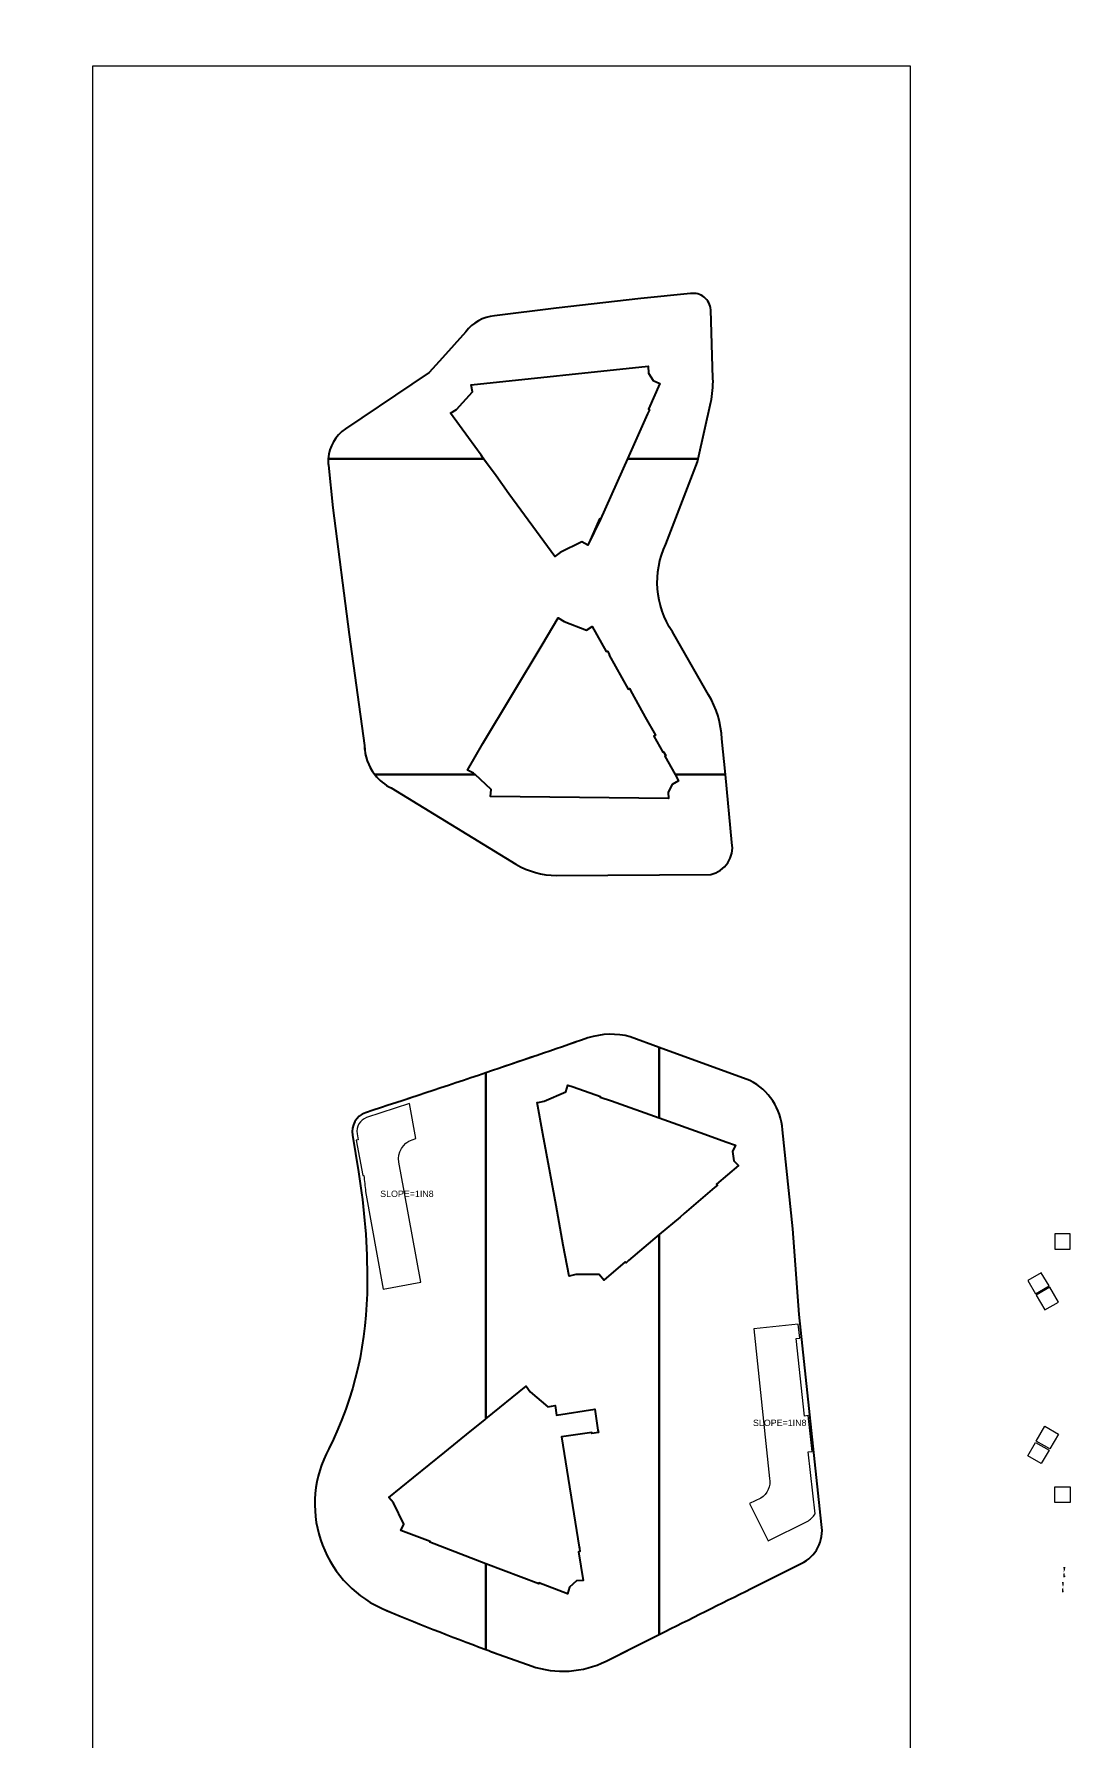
# Model space of a CAD drawing. Header units: metres. Extents: x 256329 to 886268, y -249371 to 355.
# Drawn here: x 286516.5 to 286679.9, y -1411 to -1142.3 of the extents above; entities that cross this region are included whole.
import ezdxf

# ---------------------------------------------------------------- set-up
doc = ezdxf.new("R2010")
doc.units = ezdxf.units.M
doc.header["$MEASUREMENT"] = 0
doc.header["$PDMODE"] = 35
doc.layers.get('0').update_dxf_attribs({"lineweight": 18})
doc.layers.get('Defpoints').update_dxf_attribs({"lineweight": 20})
doc.layers.add('A-AREA-BUP', color=30, linetype='Continuous', lineweight=0, plot=False)
for name, color, linetype, lineweight in [('BLK_2_FLR_3_EXIT_WIDTH_DOOR', 1, 'Continuous', 0), ('BLK_2_FLR_3_LIFT_10', 1, 'Continuous', 0), ('BLK_2_FLR_3_LIFT_2', 1, 'Continuous', 0), ('BLK_2_FLR_3_LIFT_3', 1, 'Continuous', 0), ('BLK_2_FLR_3_LIFT_4', 1, 'Continuous', 0), ('BLK_2_FLR_3_LIFT_8', 1, 'Continuous', 0), ('BLK_2_FLR_3_LIFT_9', 1, 'Continuous', 0), ('BLK_2_FLR_3_VEHICLE_RAMP_2', 7, 'Continuous', 0), ('BLK_2_FLR_3_VEHICLE_RAMP_3', 7, 'Continuous', 0)]:
    doc.layers.add(name, color=color, linetype=linetype, lineweight=lineweight)
doc.layers.add('SPECIAL_PARKING', color=7, linetype='Continuous', plot=False)
doc.styles.get("Standard").update_dxf_attribs({"font": 'arial.ttf'})
doc.dimstyles.new('RM DIM', dxfattribs={"dimtxt": 0.15, "dimasz": 0.1, "dimexe": 0.1, "dimexo": 0.1, "dimgap": 0.09, "dimtad": 0, "dimzin": 0, "dimdsep": 46, "dimtxsty": 'Standard', "dimblk": 'OBLIQUE', "dimcen": 0, "dimdle": 0.1, "dimclrd": 147, "dimclre": 147, "dimclrt": 7, "dimadec": 0, "dimazin": 0, "dimtfac": 1, "dimtofl": 0, "dimtmove": 1, "dimatfit": 2, "dimfxl": 0.125, "dimtolj": 1, "dimtzin": 0, "dimlwd": -1, "dimlwe": -1, "dimarcsym": 0})

# ---------------------------------------------------------------- blocks, each defined once
blk = doc.blocks.new('_Oblique')
at = {"color": 0, "linetype": 'ByBlock', "lineweight": -2}
blk.add_line((-0.5, -0.5), (0.5, 0.5), dxfattribs=at)
blk = doc.blocks.new('*D1460')
at = {"layer": 'BLK_2_FLR_3_EXIT_WIDTH_DOOR', "color": 147, "ltscale": 0.1, "transparency": 16777216}
for p, q in [((286678.992389, -1384.160685), (286678.767389, -1384.160685)), ((286678.992389, -1385.532285), (286678.767389, -1385.532285)), ((286678.867389, -1384.060685), (286678.867389, -1384.568729)), ((286678.867389, -1385.632285), (286678.867389, -1385.124241))]:
    blk.add_line(p, q, dxfattribs=at)
at = {"layer": 'Defpoints', "color": 0, "ltscale": 0.1, "transparency": 16777216}
for p in [(286678.867389, -1385.532285), (286679.174453, -1384.160685), (286679.174453, -1385.532285)]:
    blk.add_point(p, dxfattribs=at)
at = {"layer": 'BLK_2_FLR_3_EXIT_WIDTH_DOOR', "color": 147, "ltscale": 0.1, "transparency": 16777216, "xscale": 0.1, "yscale": 0.1, "zscale": 0.1}
for p, rotation in [((286678.867389, -1384.160685), 90), ((286678.867389, -1385.532285), 270)]:
    blk.add_blockref('_Oblique', p, dxfattribs=dict(at, rotation=rotation))
at = {"layer": 'BLK_2_FLR_3_EXIT_WIDTH_DOOR', "color": 7, "ltscale": 0.1, "transparency": 16777216, "insert": (286678.867389, -1384.846485), "char_height": 0.15, "attachment_point": 5, "rotation": 90}
blk.add_mtext('\\A1;1.37', dxfattribs=at)
blk = doc.blocks.new('*D1464')
at = {"layer": 'BLK_2_FLR_3_EXIT_WIDTH_DOOR', "color": 147, "ltscale": 0.1, "transparency": 16777216}
for p, q in [((286678.771407, -1386.526639), (286678.546407, -1386.526639)), ((286678.771407, -1387.898239), (286678.546407, -1387.898239)), ((286678.646407, -1386.426639), (286678.646407, -1386.934684)), ((286678.646407, -1387.998239), (286678.646407, -1387.490195))]:
    blk.add_line(p, q, dxfattribs=at)
at = {"layer": 'Defpoints', "color": 0, "ltscale": 0.1, "transparency": 16777216}
for p in [(286678.646407, -1387.898239), (286678.95347, -1386.526639), (286678.95347, -1387.898239)]:
    blk.add_point(p, dxfattribs=at)
at = {"layer": 'BLK_2_FLR_3_EXIT_WIDTH_DOOR', "color": 147, "ltscale": 0.1, "transparency": 16777216, "xscale": 0.1, "yscale": 0.1, "zscale": 0.1}
for p, rotation in [((286678.646407, -1386.526639), 90), ((286678.646407, -1387.898239), 270)]:
    blk.add_blockref('_Oblique', p, dxfattribs=dict(at, rotation=rotation))
at = {"layer": 'BLK_2_FLR_3_EXIT_WIDTH_DOOR', "color": 7, "ltscale": 0.1, "transparency": 16777216, "insert": (286678.646407, -1387.212439), "char_height": 0.15, "attachment_point": 5, "rotation": 90}
blk.add_mtext('\\A1;1.37', dxfattribs=at)

msp = doc.modelspace()

# ---------------------------------------------------------------- linework, layer by layer
at = {"elevation": 101311.467758}
msp.add_lwpolyline([(286525.763183, -1147.351754), (286654.568333, -1147.351754), (286654.568333, -1431.295999), (286525.763183, -1431.295999)], close=True, dxfattribs=at)
at = {"color": 6, "ltscale": 0.05}
msp.add_lwpolyline([(286598.857025, -1274.976653, -0.139446), (286592.451957, -1273.196595), (286572.804852, -1261.200026, -0.281271), (286568.587479, -1254.521679), (286566.151266, -1236.981459), (286563.601114, -1217.032491), (286562.907049, -1210.319692, -0.27692), (286565.586364, -1204.587959), (286576.066105, -1197.522164), (286578.775502, -1195.695226), (286580.878012, -1193.389244), (286584.581761, -1189.29364, -0.219816), (286589.084683, -1186.764433), (286598.810066, -1185.549708), (286612.16107, -1184.036202), (286619.983971, -1183.24395, -0.440797), (286623.160191, -1185.800701), (286623.510134, -1196.622009, -0.062728), (286623.158641, -1200.392059), (286621.080179, -1209.763439), (286616.066903, -1222.757735, 0.264211), (286617.121288, -1236.555189), (286622.811332, -1246.503017, -0.126137), (286624.916077, -1253.474821), (286626.499167, -1269.813622, -0.402239), (286623.174158, -1274.829964)], format="xyb", close=True, dxfattribs=at)
msp.add_lwpolyline([(286598.857025, -1274.976653, -0.139446), (286592.451957, -1273.196595), (286572.804852, -1261.200026, -0.281271), (286568.587479, -1254.521679), (286566.151266, -1236.981459), (286563.601114, -1217.032491), (286562.907049, -1210.319692, -0.27692), (286565.586364, -1204.587959), (286576.066105, -1197.522164), (286578.775502, -1195.695226), (286580.878012, -1193.389244), (286584.581761, -1189.29364, -0.219816), (286589.084683, -1186.764433), (286598.810066, -1185.549708), (286612.16107, -1184.036202), (286619.983971, -1183.24395, -0.440797), (286623.160191, -1185.800701), (286623.510134, -1196.622009, -0.062728), (286623.158641, -1200.392059), (286621.080179, -1209.763439), (286616.066903, -1222.757735, 0.264211), (286617.121288, -1236.555189), (286622.811332, -1246.503017, -0.126137), (286624.916077, -1253.474821), (286626.499167, -1269.813622, -0.402239), (286623.174158, -1274.829964)], format="xyb", close=True, dxfattribs=at)
for points in [[(286598.567285, -1224.706438), (286595.716795, -1220.776816), (286591.356483, -1214.807101), (286589.332209, -1212.007976), (286586.969614, -1208.722011), (286585.00023, -1206.003623), (286582.161231, -1202.089919), (286583.077619, -1201.515658), (286585.615453, -1198.717434), (286585.425318, -1197.632123), (286613.314564, -1194.696894), (286613.344146, -1195.808187), (286614.106407, -1196.955762), (286615.147714, -1197.409995), (286613.332518, -1201.482005), (286613.503487, -1201.558219), (286613.217467, -1202.197529), (286605.805244, -1218.808733), (286605.641054, -1218.735276), (286603.782951, -1222.888501), (286602.850743, -1222.393259), (286599.454284, -1224.062771)], [(286598.567285, -1224.706438), (286595.716795, -1220.776816), (286591.356483, -1214.807101), (286589.332209, -1212.007976), (286586.969614, -1208.722011), (286585.00023, -1206.003623), (286582.161231, -1202.089919), (286583.077619, -1201.515658), (286585.615453, -1198.717434), (286585.425318, -1197.632123), (286613.314564, -1194.696894), (286613.344146, -1195.808187), (286614.106407, -1196.955762), (286615.147714, -1197.409995), (286613.332518, -1201.482005), (286613.503487, -1201.558219), (286613.217467, -1202.197529), (286605.805244, -1218.808733), (286603.782951, -1222.888501), (286602.850743, -1222.393259), (286599.454284, -1224.062771)], [(286588.470381, -1262.529269), (286588.562152, -1261.431257), (286585.782975, -1258.872579), (286584.81866, -1258.383049), (286587.244931, -1254.192688), (286596.594513, -1238.627411), (286599.124503, -1234.382874), (286600.065789, -1234.944172), (286603.601066, -1236.307458), (286604.482513, -1235.724439), (286606.702005, -1239.696486), (286606.86446, -1239.60571), (286607.208355, -1240.219781), (286607.150694, -1240.251918), (286610.158443, -1245.635692), (286610.339832, -1245.534356), (286610.751905, -1246.278155), (286612.848774, -1250.032237), (286614.448529, -1252.8927), (286614.177702, -1253.041477), (286615.589582, -1255.56994), (286615.739588, -1255.484375), (286616.081373, -1256.094418), (286615.918351, -1256.187191), (286618.092338, -1260.07777), (286617.096096, -1260.6238), (286616.440117, -1261.835271), (286616.510585, -1262.837422)], [(286616.510585, -1262.837422), (286588.470381, -1262.529269), (286588.562152, -1261.431257), (286585.782975, -1258.872579), (286584.81866, -1258.383049), (286587.244931, -1254.192688), (286596.594513, -1238.627411), (286599.124503, -1234.382874), (286600.065789, -1234.944172), (286603.601066, -1236.307458), (286604.482513, -1235.724439), (286606.702005, -1239.696486), (286606.86446, -1239.60571), (286607.208355, -1240.219781), (286607.150694, -1240.251918), (286610.158443, -1245.635692), (286610.339832, -1245.534356), (286610.751905, -1246.278155), (286612.848774, -1250.032237), (286614.448529, -1252.8927), (286614.177702, -1253.041477), (286615.589582, -1255.56994), (286615.739588, -1255.484375), (286616.081373, -1256.094418), (286615.918351, -1256.187191), (286618.092338, -1260.07777), (286617.096096, -1260.6238), (286616.440117, -1261.835271)]]:
    msp.add_lwpolyline(points, close=True, dxfattribs=at)
at = {"layer": 'A-AREA-BUP'}
for points, elevation in [([(286562.907049, -1210.319692), (286563.601114, -1217.032491), (286566.151266, -1236.981459), (286568.587479, -1254.521679, 0.281271), (286572.804852, -1261.200026), (286592.451957, -1273.196595, 0.139446), (286598.857025, -1274.976653), (286623.174158, -1274.829964, 0.402239), (286626.499167, -1269.813622), (286624.916077, -1253.474821, 0.126137), (286622.811332, -1246.503017), (286617.121288, -1236.555189, -0.264211), (286616.066903, -1222.757735), (286621.080179, -1209.763439), (286623.158641, -1200.392059, 0.062728), (286623.510134, -1196.622009), (286623.160191, -1185.800701, 0.440797), (286619.983971, -1183.24395), (286612.16107, -1184.036202), (286598.810066, -1185.549708), (286589.084683, -1186.764433, 0.219816), (286584.581761, -1189.29364), (286580.878012, -1193.389244), (286578.775502, -1195.695226), (286576.066105, -1197.522164), (286565.586364, -1204.587959, 0.27692)], 101210.147346), ([(286568.75885, -1312.399898, 0.004672), (286603.812243, -1300.604842, -0.144172), (286610.475893, -1300.432514), (286629.341427, -1307.327407, -0.26933), (286634.464537, -1315.106766), (286636.107972, -1330.712108), (286637.116625, -1344.236456), (286640.628188, -1377.34323, -0.334868), (286637.411674, -1383.481568), (286629.553258, -1387.411975, 0.001277), (286606.658236, -1398.862976, -0.202785), (286594.878988, -1399.617531, -0.015567), (286571.15, -1390.487409, -0.430968), (286562.972956, -1365.401857, 0.117898), (286569.00397, -1339.246896, 0.042938), (286567.64404, -1321.744519), (286566.689206, -1315.942027, -0.370217)], 101210.25339)]:
    msp.add_lwpolyline(points, format="xyb", close=True, dxfattribs=dict(at, elevation=elevation))
for points, elevation in [([(286598.567285, -1224.706438), (286599.454284, -1224.062771), (286602.850743, -1222.393259), (286603.782951, -1222.888501), (286605.641054, -1218.735276), (286605.805244, -1218.808733), (286613.217467, -1202.197529), (286613.503487, -1201.558219), (286613.332518, -1201.482005), (286615.147714, -1197.409995), (286614.106407, -1196.955762), (286613.344146, -1195.808187), (286613.314564, -1194.696894), (286585.425318, -1197.632123), (286585.615453, -1198.717434), (286583.077619, -1201.515658), (286582.161231, -1202.089919), (286585.00023, -1206.003623), (286586.969614, -1208.722011), (286589.332209, -1212.007976), (286591.356483, -1214.807101), (286595.716795, -1220.776816)], 101311.467758), ([(286616.510585, -1262.837422), (286588.470381, -1262.529269), (286588.562152, -1261.431257), (286585.782975, -1258.872579), (286584.81866, -1258.383049), (286587.244931, -1254.192688), (286596.594513, -1238.627411), (286599.124503, -1234.382874), (286600.065789, -1234.944172), (286603.601066, -1236.307458), (286604.482513, -1235.724439), (286606.702005, -1239.696486), (286606.86446, -1239.60571), (286607.208355, -1240.219781), (286607.150694, -1240.251918), (286610.158443, -1245.635692), (286610.339832, -1245.534356), (286610.751905, -1246.278155), (286612.848774, -1250.032237), (286614.448529, -1252.8927), (286614.177702, -1253.041477), (286615.589582, -1255.56994), (286615.739588, -1255.484375), (286616.081373, -1256.094418), (286615.918351, -1256.187191), (286618.092338, -1260.07777), (286617.096096, -1260.6238), (286616.440117, -1261.835271)], 101311.637788), ([(286598.793352, -1327.035844), (286599.913229, -1333.280063), (286599.883457, -1333.285525), (286600.832734, -1338.161652), (286601.880819, -1337.89508), (286605.561028, -1337.924608), (286606.289426, -1338.796436), (286609.687568, -1335.910853), (286609.807625, -1336.051851), (286610.213894, -1335.718138), (286615.050881, -1331.623131), (286618.3369, -1328.849632), (286618.967965, -1328.270668), (286623.764758, -1324.193637), (286624.203637, -1323.820875), (286624.08326, -1323.679147), (286627.550751, -1320.733542), (286626.808263, -1319.981495), (286626.611075, -1318.525725), (286627.051892, -1317.515907), (286625.561781, -1316.984801), (286625.559358, -1316.981532), (286622.217501, -1315.795237), (286607.534116, -1310.526594), (286605.736021, -1309.926899), (286605.75922, -1309.852735), (286601.477516, -1308.324057), (286600.637574, -1308.045735), (286600.346649, -1309.11868), (286596.893762, -1310.584402), (286596.174232, -1310.715887), (286595.816594, -1310.78124), (286596.716996, -1315.708551), (286597.264304, -1318.854315), (286597.863522, -1321.944316), (286598.793352, -1327.035844)], 101312.577064), ([(286602.430451, -1380.921442), (286599.638092, -1363.505143), (286604.402524, -1362.800832), (286604.434027, -1362.998455), (286605.455282, -1362.835089), (286605.390958, -1362.43298), (286604.870558, -1359.125918), (286598.863387, -1360.085957), (286598.622522, -1358.582746), (286597.502239, -1358.771461), (286594.687088, -1356.400863), (286594.064167, -1355.516831), (286587.562281, -1360.81614), (286585.260273, -1362.659577), (286581.263163, -1365.90685), (286576.324421, -1369.903851), (286572.448761, -1373.056011), (286573.139707, -1373.906698), (286574.809879, -1377.265462), (286574.333228, -1378.269778), (286578.933258, -1380.022401), (286578.891216, -1380.13411), (286596.047239, -1386.699146), (286596.072201, -1386.533665), (286600.55879, -1388.250772), (286600.880517, -1387.196949), (286601.976931, -1386.219183), (286603.030031, -1386.130631), (286602.311048, -1381.638066), (286602.538382, -1381.603488), (286602.453397, -1381.072741)], 101311.467758)]:
    msp.add_lwpolyline(points, close=True, dxfattribs=dict(at, elevation=elevation))
at = {"layer": 'BLK_2_FLR_3_LIFT_10', "color": 1, "linetype": 'ByBlock', "lineweight": 9, "elevation": 0.085282}
msp.add_lwpolyline([(286677.939451, -1363.070548), (286676.58749, -1365.407684), (286674.466177, -1364.181906), (286675.818138, -1361.84477)], close=True, dxfattribs=at)
at = {"layer": 'BLK_2_FLR_3_LIFT_2', "color": 1, "linetype": 'ByBlock', "lineweight": 9, "elevation": 0.085282}
msp.add_lwpolyline([(286677.395976, -1333.930311), (286679.796589, -1333.930311), (286679.796589, -1331.480912), (286677.395976, -1331.480912)], close=True, dxfattribs=at)
at = {"layer": 'BLK_2_FLR_3_LIFT_3', "color": 1, "linetype": 'ByBlock', "lineweight": 9, "elevation": 0.202279}
msp.add_lwpolyline([(286675.259192, -1337.628643), (286673.132098, -1338.842079), (286674.341484, -1340.938896), (286676.474463, -1339.707291)], close=True, dxfattribs=at)
at = {"layer": 'BLK_2_FLR_3_LIFT_4', "color": 1, "linetype": 'ByBlock', "lineweight": 9, "elevation": 0.085282}
msp.add_lwpolyline([(286677.939451, -1342.266256), (286676.58749, -1339.92912), (286674.466177, -1341.154898), (286675.818138, -1343.492034)], close=True, dxfattribs=at)
at = {"layer": 'BLK_2_FLR_3_LIFT_8', "color": 1, "linetype": 'ByBlock', "lineweight": 9, "elevation": 0.085282}
msp.add_lwpolyline([(286677.395976, -1371.406492), (286679.796589, -1371.406492), (286679.796589, -1373.855892), (286677.395976, -1373.855892)], close=True, dxfattribs=at)
at = {"layer": 'BLK_2_FLR_3_LIFT_9', "color": 1, "linetype": 'ByBlock', "lineweight": 9, "elevation": 0.202279}
msp.add_lwpolyline([(286675.259192, -1367.708161), (286673.132098, -1366.494725), (286674.341484, -1364.397908), (286676.474463, -1365.629513)], close=True, dxfattribs=at)
at = {"layer": 'BLK_2_FLR_3_VEHICLE_RAMP_2', "color": 2, "elevation": 101311.467758}
msp.add_lwpolyline([(286574.849874, -1324.745817), (286574.027049, -1320.207761, -0.369785), (286576.095651, -1316.669231), (286576.707, -1316.457504), (286575.70739, -1310.944436), (286568.917364, -1313.176037, 0.37022), (286567.447035, -1315.710797), (286567.603513, -1316.661709), (286567.295454, -1316.712402), (286568.312217, -1322.320073), (286568.494468, -1322.299419, -0.003415), (286568.763724, -1324.810235), (286571.555808, -1340.209186), (286577.459548, -1339.138741)], format="xyb", close=True, dxfattribs=at)
at = {"layer": 'BLK_2_FLR_3_VEHICLE_RAMP_3', "color": 2, "elevation": 101311.467758}
msp.add_lwpolyline([(286638.518668, -1360.150317), (286637.92337, -1360.226126), (286636.598337, -1347.994848), (286637.194847, -1347.930227), (286636.957679, -1345.740944), (286629.936705, -1346.485659), (286632.442698, -1370.04535, -0.30707), (286631.031994, -1373.161404), (286629.270566, -1374.036875), (286632.218427, -1379.910063), (286638.36284, -1376.824964, 0.143732), (286639.595672, -1375.658764), (286638.535135, -1365.873348), (286639.131652, -1365.808726)], format="xyb", close=True, dxfattribs=at)
at = {"layer": 'SPECIAL_PARKING', "color": 3, "ltscale": 0.05}
for points in [[(286623.160191, -1185.800701, 0.440797), (286619.983971, -1183.24395), (286612.16107, -1184.036202), (286598.810066, -1185.549708), (286589.084683, -1186.764433, 0.219816), (286584.581761, -1189.29364), (286580.878012, -1193.389244), (286578.775502, -1195.695226), (286576.066105, -1197.522164), (286565.586364, -1204.587959, 0.231666), (286562.888225, -1209.275609), (286587.367649, -1209.275609), (286586.969614, -1208.722011), (286585.00023, -1206.003623), (286582.161231, -1202.089919), (286583.077619, -1201.515658), (286585.615453, -1198.717434), (286585.425318, -1197.632123), (286613.314564, -1194.696894), (286613.344146, -1195.808187), (286614.106407, -1196.955762), (286615.147714, -1197.409995), (286613.332518, -1201.482005), (286613.503487, -1201.558219), (286613.217467, -1202.197529), (286610.059098, -1209.275609), (286621.188373, -1209.275609), (286623.158641, -1200.392059, 0.062728), (286623.510134, -1196.622009)], [(286616.066903, -1222.757735), (286621.080179, -1209.763439), (286621.188373, -1209.275609), (286610.059098, -1209.275609), (286605.805244, -1218.808733), (286603.782951, -1222.888501), (286602.850743, -1222.393259), (286599.454284, -1224.062771), (286598.567285, -1224.706438), (286595.716795, -1220.776816), (286591.356483, -1214.807101), (286589.332209, -1212.007976), (286587.367649, -1209.275609), (286562.888225, -1209.275609, 0.042526), (286562.907049, -1210.319692), (286563.601114, -1217.032491), (286566.151266, -1236.981459), (286568.587479, -1254.521679, 0.164265), (286570.206199, -1259.090354), (286586.019516, -1259.090354), (286585.782975, -1258.872579), (286584.81866, -1258.383049), (286587.244931, -1254.192688), (286596.594513, -1238.627411), (286599.124503, -1234.382874), (286600.065789, -1234.944172), (286603.601066, -1236.307458), (286604.482513, -1235.724439), (286606.702005, -1239.696486), (286606.86446, -1239.60571), (286607.208355, -1240.219781), (286607.150694, -1240.251918), (286610.158443, -1245.635692), (286610.339832, -1245.534356), (286610.751905, -1246.278155), (286612.848774, -1250.032237), (286614.448529, -1252.8927), (286614.177702, -1253.041477), (286615.589582, -1255.56994), (286615.739588, -1255.484375), (286616.081373, -1256.094418), (286615.918351, -1256.187191), (286617.540587, -1259.090354), (286625.460174, -1259.090354), (286624.916077, -1253.474821, 0.126137), (286622.811332, -1246.503017), (286617.121288, -1236.555189, -0.264211)], [(286626.499167, -1269.813622), (286625.460174, -1259.090354), (286617.540587, -1259.090354), (286618.092338, -1260.07777), (286617.096096, -1260.6238), (286616.440117, -1261.835271), (286616.510585, -1262.837422), (286588.470381, -1262.529269), (286588.562152, -1261.431257), (286586.019516, -1259.090354), (286570.206199, -1259.090354, 0.111839), (286572.804852, -1261.200026), (286592.451957, -1273.196595, 0.139446), (286598.857025, -1274.976653), (286623.174158, -1274.829964, 0.402239)], [(286615.050881, -1331.623131), (286610.213894, -1335.718138), (286609.807625, -1336.051851), (286609.687568, -1335.910853), (286606.289426, -1338.796436), (286605.561028, -1337.924608), (286601.880819, -1337.89508), (286600.832734, -1338.161652), (286599.883457, -1333.285525), (286599.913229, -1333.280063), (286598.793352, -1327.035844), (286597.863522, -1321.944316), (286597.264304, -1318.854315), (286596.716996, -1315.708551), (286595.816594, -1310.78124), (286596.174232, -1310.715887), (286596.893762, -1310.584402), (286600.346649, -1309.11868), (286600.637574, -1308.045735), (286601.477516, -1308.324057), (286605.75922, -1309.852735), (286605.736021, -1309.926899), (286607.534116, -1310.526594), (286615.050881, -1313.223734), (286615.050881, -1302.104561), (286610.475893, -1300.432514, 0.144172), (286603.812243, -1300.604842, -0.002147), (286587.732608, -1306.106007), (286587.732608, -1360.677317), (286594.064167, -1355.516831), (286594.687088, -1356.400863), (286597.502239, -1358.771461), (286598.622522, -1358.582746), (286598.863387, -1360.085957), (286604.870558, -1359.125918), (286605.390958, -1362.43298), (286605.455282, -1362.835089), (286604.434027, -1362.998455), (286604.402524, -1362.800832), (286599.638092, -1363.505143), (286602.430451, -1380.921442), (286602.453397, -1381.072741), (286602.538382, -1381.603488), (286602.311048, -1381.638066), (286603.030031, -1386.130631), (286601.976931, -1386.219183), (286600.880517, -1387.196949), (286600.55879, -1388.250772), (286596.072201, -1386.533665), (286596.047239, -1386.699146), (286587.732608, -1383.517415), (286587.732608, -1397.045509, 0.004649), (286594.878988, -1399.617531, 0.202785), (286606.658236, -1398.862976, -0.000468), (286615.050881, -1394.648397)], [(286637.116625, -1344.236456), (286636.107972, -1330.712108), (286634.464537, -1315.106766, 0.26933), (286629.341427, -1307.327407), (286615.050881, -1302.104561), (286615.050881, -1313.223734), (286622.217501, -1315.795237), (286625.559358, -1316.981532), (286625.561781, -1316.984801), (286627.051892, -1317.515907), (286626.611075, -1318.525725), (286626.808263, -1319.981495), (286627.550751, -1320.733542), (286624.08326, -1323.679147), (286624.203637, -1323.820875), (286623.764758, -1324.193637), (286618.967965, -1328.270668), (286618.3369, -1328.849632), (286615.050881, -1331.623131), (286615.050881, -1394.648397, -0.000808), (286629.553258, -1387.411975), (286637.411674, -1383.481568, 0.334868), (286640.628188, -1377.34323)], [(286587.732608, -1306.106007, -0.002525), (286568.75885, -1312.399898, 0.370217), (286566.689206, -1315.942027), (286567.64404, -1321.744519, -0.042938), (286569.00397, -1339.246896, -0.117898), (286562.972956, -1365.401857, 0.430968), (286571.15, -1390.487409, 0.010917), (286587.732608, -1397.045509), (286587.732608, -1383.517415), (286578.891216, -1380.13411), (286578.933258, -1380.022401), (286574.333228, -1378.269778), (286574.809879, -1377.265462), (286573.139707, -1373.906698), (286572.448761, -1373.056011), (286576.324421, -1369.903851), (286581.263163, -1365.90685), (286585.260273, -1362.659577), (286587.562281, -1360.81614), (286587.732608, -1360.677317)]]:
    msp.add_lwpolyline(points, format="xyb", close=True, dxfattribs=at)

# ---------------------------------------------------------------- texts
at = {"layer": 'BLK_2_FLR_3_VEHICLE_RAMP_2', "color": 2, "insert": (286571.066581, -1324.685683), "char_height": 1, "width": 1.687746, "attachment_point": 1}
msp.add_mtext('SLOPE=1IN8', dxfattribs=at)
at = {"layer": 'BLK_2_FLR_3_VEHICLE_RAMP_3', "color": 2, "insert": (286629.818346, -1360.790771, 101311.467758), "char_height": 1, "width": 1.687746, "attachment_point": 1}
msp.add_mtext('SLOPE=1IN8', dxfattribs=at)

# ---------------------------------------------------------------- dimensions: what is measured, and where the dimension line sits
at = {"layer": 'BLK_2_FLR_3_EXIT_WIDTH_DOOR', "color": 1, "ltscale": 0.1}
dim = msp.add_linear_dim(base=(286678.867389, -1385.532285), p1=(286679.174453, -1384.160685), p2=(286679.174453, -1385.532285), angle=90, dimstyle='RM DIM', override={"dimfxlon": 1, "dimarcsym": 1}, dxfattribs=at)
dim.commit()
dim.dimension.update_dxf_attribs({"geometry": '*D1460', "text_midpoint": (286678.867389, -1384.846485)})
at = {"layer": 'BLK_2_FLR_3_EXIT_WIDTH_DOOR', "color": 3, "ltscale": 0.1}
dim = msp.add_linear_dim(base=(286678.646407, -1387.898239), p1=(286678.95347, -1386.526639), p2=(286678.95347, -1387.898239), angle=90, dimstyle='RM DIM', override={"dimfxlon": 1, "dimarcsym": 1}, dxfattribs=at)
dim.commit()
dim.dimension.update_dxf_attribs({"geometry": '*D1464', "text_midpoint": (286678.646407, -1387.212439)})

doc.saveas('drawing.dxf')
